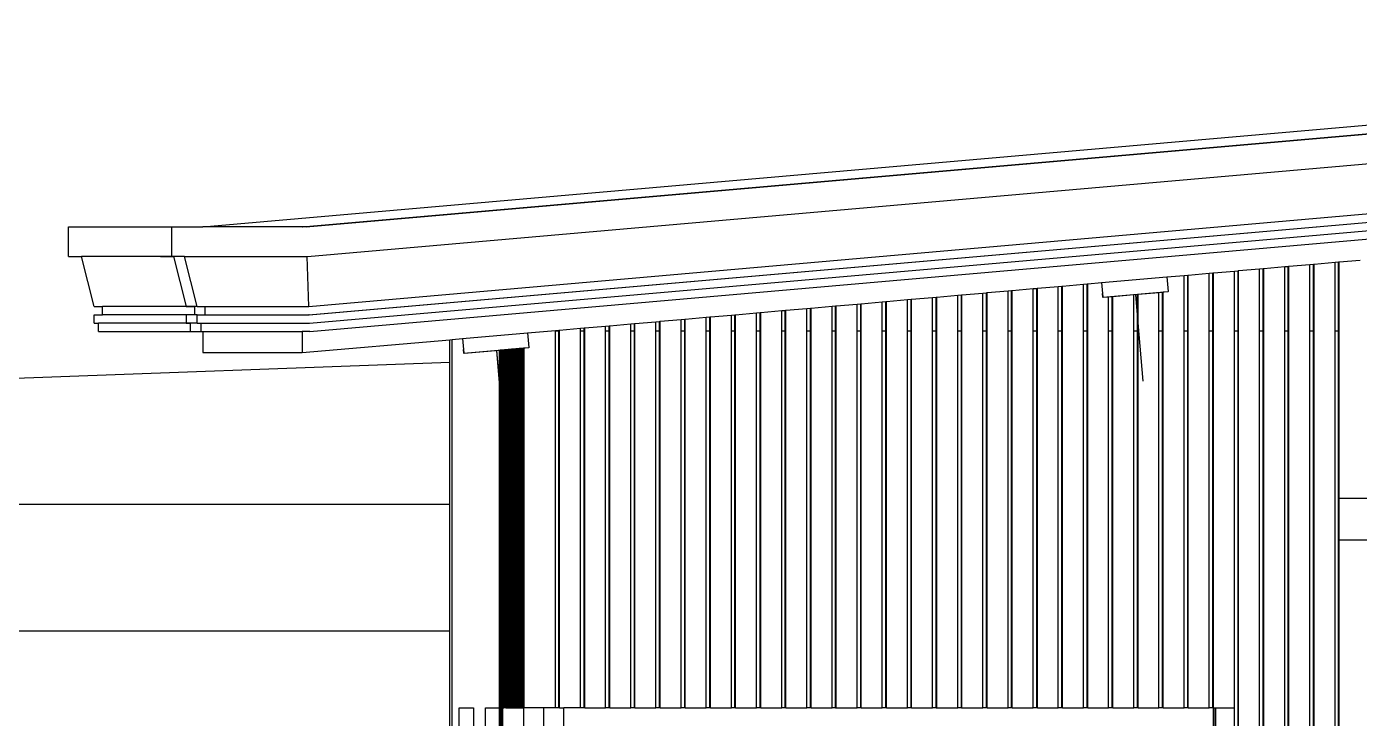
# Model space of a CAD drawing. Header units: inches. Extents: x 7263 to 14962, y 1317 to 2926.
# Drawn here: x 7430.598 to 7433.776, y 1496.702 to 1498.353 of the extents above; entities that cross this region are included whole.
import ezdxf

# ---------------------------------------------------------------- set-up
doc = ezdxf.new("R2010")
doc.units = ezdxf.units.IN
doc.header["$MEASUREMENT"] = 0
doc.layers.add('Layer2', color=2, linetype='Continuous')
doc.layers.add('Layer6', color=6, linetype='Continuous')
doc.styles.get("Standard").update_dxf_attribs({"font": ''})
doc.styles.get('Standard').set_extended_font_data('Tw Cen MT Condensed')
doc.dimstyles.get("Standard").update_dxf_attribs({"dimtxt": 0.2, "dimasz": 0.18, "dimexe": 0.18, "dimexo": 0.0625, "dimgap": 0.09, "dimtad": 0, "dimzin": 0, "dimdsep": 46, "dimtxsty": 'Standard', "dimblk": 'ARCHTICK', "dimcen": 0.09, "dimclrd": 8, "dimclre": 8, "dimclrt": 2, "dimadec": 0, "dimazin": 0, "dimtfac": 1, "dimtofl": 0, "dimtmove": 0, "dimatfit": 3, "dimfxl": 1, "dimtolj": 1, "dimtzin": 0, "dimarcsym": 0})

# ---------------------------------------------------------------- blocks, each defined once
blk = doc.blocks.new('_ArchTick')
at = {"color": 0, "linetype": 'ByBlock', "const_width": 0.15}
blk.add_lwpolyline([(-0.5, -0.5), (0.5, 0.5)], dxfattribs=at)

msp = doc.modelspace()

# ---------------------------------------------------------------- linework, layer by layer
for p, q in [((7431.0182, 1497.875), (7434.9604, 1498.2201)), ((7431.2555, 1497.875), (7435.3561, 1498.2339)), ((7431.2561, 1497.875), (7435.3561, 1498.2339)), ((7431.2561, 1497.875), (7435.3566, 1498.2339)), ((7431.2645, 1497.875), (7435.3651, 1498.2339)), ((7431.2676, 1497.8041), (7435.3673, 1498.1629)), ((7431.2711, 1497.6851), (7435.3716, 1498.044)), ((7431.2714, 1497.6651), (7435.3719, 1498.024)), ((7431.2719, 1497.6651), (7435.3725, 1498.024)), ((7431.2728, 1497.6451), (7435.3734, 1498.004)), ((7431.2734, 1497.625), (7435.3561, 1497.9824)), ((7430.6977, 1497.8041), (7430.6977, 1497.875)), ((7430.6977, 1497.875), (7430.9447, 1497.875)), ((7430.9447, 1497.8041), (7430.9447, 1497.875)), ((7430.9447, 1497.875), (7431.0182, 1497.875)), ((7431.2555, 1497.875), (7431.0182, 1497.875)), ((7431.2561, 1497.875), (7431.2555, 1497.875)), ((7431.2645, 1497.875), (7431.2561, 1497.875)), ((7430.6977, 1497.8041), (7430.7287, 1497.8041)), ((7430.7592, 1497.6851), (7430.7287, 1497.8041)), ((7430.9447, 1497.8041), (7430.7287, 1497.8041)), ((7430.9172, 1497.8041), (7430.9482, 1497.8041)), ((7430.9748, 1497.8041), (7430.9447, 1497.8041)), ((7430.9482, 1497.8041), (7430.9787, 1497.6851)), ((7431.0044, 1497.6851), (7430.9748, 1497.8041)), ((7430.9748, 1497.8041), (7431.2667, 1497.8041)), ((7431.2667, 1497.8041), (7431.2676, 1497.8041)), ((7431.2711, 1497.6851), (7431.2667, 1497.8041)), ((7433.7282, 1497.7915), (7433.7782, 1497.7958)), ((7433.3683, 1497.76), (7433.4183, 1497.7643)), ((7433.4183, 1497.7643), (7433.4269, 1497.7651)), ((7433.4183, 1497.6273), (7433.4183, 1497.7643)), ((7433.4269, 1497.7651), (7433.4283, 1497.7652)), ((7433.4269, 1497.6273), (7433.4269, 1497.7651)), ((7433.4283, 1497.7652), (7433.4783, 1497.7696)), ((7433.4283, 1496.7273), (7433.4283, 1497.7652)), ((7433.4783, 1497.7696), (7433.4869, 1497.7703)), ((7433.4783, 1497.6273), (7433.4783, 1497.7696)), ((7433.4869, 1497.7703), (7433.4883, 1497.7705)), ((7433.4869, 1497.6273), (7433.4869, 1497.7703)), ((7433.4883, 1497.7705), (7433.5383, 1497.7748)), ((7433.4883, 1495.4773), (7433.4883, 1497.7705)), ((7433.5383, 1497.7748), (7433.5468, 1497.7756)), ((7433.5383, 1497.6273), (7433.5383, 1497.7748)), ((7433.5468, 1497.7756), (7433.5482, 1497.7757)), ((7433.5468, 1497.6273), (7433.5468, 1497.7756)), ((7433.5482, 1497.7757), (7433.5982, 1497.7801)), ((7433.5482, 1497.6273), (7433.5482, 1497.7757)), ((7433.5982, 1497.7801), (7433.6068, 1497.7808)), ((7433.5982, 1497.6273), (7433.5982, 1497.7801)), ((7433.6068, 1497.7808), (7433.6082, 1497.781)), ((7433.6068, 1497.6273), (7433.6068, 1497.7808)), ((7433.6082, 1497.781), (7433.6582, 1497.7853)), ((7433.6082, 1495.4773), (7433.6082, 1497.781)), ((7433.6582, 1497.7853), (7433.6668, 1497.7861)), ((7433.6582, 1497.6273), (7433.6582, 1497.7853)), ((7433.6668, 1497.7861), (7433.6682, 1497.7862)), ((7433.6668, 1497.6273), (7433.6668, 1497.7861)), ((7433.6682, 1497.7862), (7433.7182, 1497.7906)), ((7433.6682, 1495.4773), (7433.6682, 1497.7862)), ((7433.7182, 1497.7906), (7433.7268, 1497.7913)), ((7433.7182, 1497.6273), (7433.7182, 1497.7906)), ((7433.7268, 1497.7913), (7433.7282, 1497.7915)), ((7433.7268, 1497.6273), (7433.7268, 1497.7913)), ((7433.7282, 1495.4773), (7433.7282, 1497.7915)), ((7433.0085, 1497.7285), (7433.0584, 1497.7328)), ((7433.0584, 1497.7328), (7433.067, 1497.7336)), ((7433.0584, 1497.6273), (7433.0584, 1497.7328)), ((7433.067, 1497.7336), (7433.0684, 1497.7337)), ((7433.067, 1497.6273), (7433.067, 1497.7336)), ((7433.0684, 1497.7337), (7433.1184, 1497.7381)), ((7433.0684, 1496.7273), (7433.0684, 1497.7337)), ((7433.1184, 1497.7381), (7433.127, 1497.7388)), ((7433.1184, 1497.6273), (7433.1184, 1497.7381)), ((7433.127, 1497.7388), (7433.1284, 1497.739)), ((7433.127, 1497.6273), (7433.127, 1497.7388)), ((7433.1284, 1497.739), (7433.1616, 1497.7419)), ((7433.1284, 1496.7273), (7433.1284, 1497.739)), ((7433.1616, 1497.7419), (7433.1639, 1497.7157)), ((7433.1616, 1497.7419), (7433.1617, 1497.7419)), ((7433.1617, 1497.7419), (7433.3171, 1497.7555)), ((7433.1617, 1497.7419), (7433.164, 1497.7157)), ((7433.3171, 1497.7555), (7433.3583, 1497.7591)), ((7433.3171, 1497.7555), (7433.3201, 1497.7204)), ((7433.3583, 1497.7591), (7433.3669, 1497.7598)), ((7433.3583, 1497.6273), (7433.3583, 1497.7591)), ((7433.3669, 1497.7598), (7433.3683, 1497.76)), ((7433.3669, 1497.6273), (7433.3669, 1497.7598)), ((7433.3683, 1496.7273), (7433.3683, 1497.76)), ((7432.6486, 1497.697), (7432.6986, 1497.7013)), ((7432.6986, 1497.7013), (7432.7072, 1497.7021)), ((7432.6986, 1497.6273), (7432.6986, 1497.7013)), ((7432.7072, 1497.7021), (7432.7086, 1497.7022)), ((7432.7072, 1497.6273), (7432.7072, 1497.7021)), ((7432.7086, 1497.7022), (7432.7586, 1497.7066)), ((7432.7086, 1496.7273), (7432.7086, 1497.7022)), ((7432.7586, 1497.7066), (7432.7671, 1497.7073)), ((7432.7586, 1497.6273), (7432.7586, 1497.7066)), ((7432.7671, 1497.7073), (7432.7686, 1497.7075)), ((7432.7671, 1497.6273), (7432.7671, 1497.7073)), ((7432.7686, 1497.7075), (7432.8185, 1497.7118)), ((7432.7686, 1496.7273), (7432.7686, 1497.7075)), ((7432.8185, 1497.7118), (7432.8271, 1497.7126)), ((7432.8185, 1497.6273), (7432.8185, 1497.7118)), ((7432.8271, 1497.7126), (7432.8285, 1497.7127)), ((7432.8271, 1497.6273), (7432.8271, 1497.7126)), ((7432.8285, 1497.7127), (7432.8785, 1497.7171)), ((7432.8285, 1497.6273), (7432.8285, 1497.7127)), ((7432.8785, 1497.7171), (7432.8871, 1497.7178)), ((7432.8785, 1497.6273), (7432.8785, 1497.7171)), ((7432.8871, 1497.7178), (7432.8885, 1497.718)), ((7432.8871, 1497.6273), (7432.8871, 1497.7178)), ((7432.8885, 1497.718), (7432.9385, 1497.7223)), ((7432.8885, 1496.7273), (7432.8885, 1497.718)), ((7432.9385, 1497.7223), (7432.9471, 1497.7231)), ((7432.9385, 1497.6273), (7432.9385, 1497.7223)), ((7432.9471, 1497.7231), (7432.9485, 1497.7232)), ((7432.9471, 1497.6273), (7432.9471, 1497.7231)), ((7432.9485, 1497.7232), (7432.9985, 1497.7276)), ((7432.9485, 1496.7273), (7432.9485, 1497.7232)), ((7432.9985, 1497.7276), (7433.0071, 1497.7283)), ((7432.9985, 1497.6273), (7432.9985, 1497.7276)), ((7433.0071, 1497.7283), (7433.0085, 1497.7285)), ((7433.0071, 1497.6273), (7433.0071, 1497.7283)), ((7433.0085, 1496.7273), (7433.0085, 1497.7285)), ((7433.1639, 1497.7157), (7433.1647, 1497.7069)), ((7433.164, 1497.7157), (7433.1639, 1497.7157)), ((7433.1647, 1497.7069), (7433.164, 1497.7157)), ((7433.1647, 1497.7069), (7433.3201, 1497.7204)), ((7433.1647, 1497.7069), (7433.1654, 1497.7064)), ((7433.1784, 1497.7075), (7433.1654, 1497.7064)), ((7433.187, 1497.7083), (7433.1784, 1497.7075)), ((7433.1784, 1497.6273), (7433.1784, 1497.7075)), ((7433.1884, 1497.7084), (7433.187, 1497.7083)), ((7433.187, 1497.6273), (7433.187, 1497.7083)), ((7433.2384, 1497.7127), (7433.1884, 1497.7084)), ((7433.1884, 1497.6273), (7433.1884, 1497.7084)), ((7433.247, 1497.7135), (7433.2384, 1497.7127)), ((7433.2384, 1497.6273), (7433.2384, 1497.7127)), ((7433.2424, 1497.7131), (7433.2483, 1497.6459)), ((7433.2424, 1497.7131), (7433.2456, 1497.6765)), ((7433.2484, 1497.7136), (7433.247, 1497.7135)), ((7433.247, 1497.6273), (7433.247, 1497.7135)), ((7433.2983, 1497.7179), (7433.2484, 1497.7136)), ((7433.2484, 1496.7273), (7433.2484, 1497.7136)), ((7433.3069, 1497.7186), (7433.2983, 1497.7179)), ((7433.2983, 1497.6273), (7433.2983, 1497.7179)), ((7433.3083, 1497.7188), (7433.3069, 1497.7186)), ((7433.3069, 1497.6273), (7433.3069, 1497.7186)), ((7433.3195, 1497.7197), (7433.3083, 1497.7188)), ((7433.3083, 1496.7273), (7433.3083, 1497.7188)), ((7433.3201, 1497.7204), (7433.3195, 1497.7197)), ((7430.7592, 1497.6851), (7430.7792, 1497.6851)), ((7430.7792, 1497.6651), (7430.7792, 1497.6851)), ((7431.0044, 1497.6851), (7430.7792, 1497.6851)), ((7430.9787, 1497.6851), (7430.9987, 1497.6851)), ((7430.9987, 1497.6851), (7430.9987, 1497.6651)), ((7431.0044, 1497.6851), (7431.0238, 1497.6851)), ((7431.0238, 1497.6651), (7431.0238, 1497.6851)), ((7431.0238, 1497.6851), (7431.2711, 1497.6851)), ((7432.2887, 1497.6655), (7432.3387, 1497.6698)), ((7432.3387, 1497.6698), (7432.3473, 1497.6706)), ((7432.3387, 1497.6273), (7432.3387, 1497.6698)), ((7432.3473, 1497.6706), (7432.3487, 1497.6707)), ((7432.3473, 1497.6273), (7432.3473, 1497.6706)), ((7432.3487, 1497.6707), (7432.3987, 1497.6751)), ((7432.3487, 1496.7273), (7432.3487, 1497.6707)), ((7432.3987, 1497.6751), (7432.4073, 1497.6758)), ((7432.3987, 1497.6273), (7432.3987, 1497.6751)), ((7432.4073, 1497.6758), (7432.4087, 1497.676)), ((7432.4073, 1497.6273), (7432.4073, 1497.6758)), ((7432.4087, 1497.676), (7432.4587, 1497.6803)), ((7432.4087, 1496.7273), (7432.4087, 1497.676)), ((7432.4587, 1497.6803), (7432.4673, 1497.6811)), ((7432.4587, 1497.6273), (7432.4587, 1497.6803)), ((7432.4673, 1497.6811), (7432.4687, 1497.6812)), ((7432.4673, 1497.6273), (7432.4673, 1497.6811)), ((7432.4687, 1497.6812), (7432.5187, 1497.6856)), ((7432.4687, 1497.6273), (7432.4687, 1497.6812)), ((7432.5187, 1497.6856), (7432.5272, 1497.6863)), ((7432.5187, 1497.6273), (7432.5187, 1497.6856)), ((7432.5272, 1497.6863), (7432.5287, 1497.6865)), ((7432.5272, 1497.6273), (7432.5272, 1497.6863)), ((7432.5287, 1497.6865), (7432.5786, 1497.6908)), ((7432.5287, 1496.7273), (7432.5287, 1497.6865)), ((7432.5786, 1497.6908), (7432.5872, 1497.6916)), ((7432.5786, 1497.6273), (7432.5786, 1497.6908)), ((7432.5872, 1497.6916), (7432.5886, 1497.6917)), ((7432.5872, 1497.6273), (7432.5872, 1497.6916)), ((7432.5886, 1497.6917), (7432.6386, 1497.6961)), ((7432.5886, 1496.7273), (7432.5886, 1497.6917)), ((7432.6386, 1497.6961), (7432.6472, 1497.6968)), ((7432.6386, 1497.6273), (7432.6386, 1497.6961)), ((7432.6472, 1497.6968), (7432.6486, 1497.697)), ((7432.6472, 1497.6273), (7432.6472, 1497.6968)), ((7432.6486, 1496.7273), (7432.6486, 1497.697)), ((7430.7592, 1497.6451), (7430.7592, 1497.6651)), ((7430.7592, 1497.6651), (7430.7792, 1497.6651)), ((7430.7592, 1497.6451), (7430.7692, 1497.6451)), ((7430.7692, 1497.625), (7430.7692, 1497.6451)), ((7431.0044, 1497.6451), (7430.7692, 1497.6451)), ((7431.0044, 1497.6651), (7430.7792, 1497.6651)), ((7430.9987, 1497.6651), (7430.9787, 1497.6651)), ((7430.9787, 1497.6651), (7430.9787, 1497.6451)), ((7430.9787, 1497.6451), (7430.9887, 1497.6451)), ((7430.9887, 1497.625), (7430.9887, 1497.6451)), ((7431.0044, 1497.6451), (7431.0044, 1497.6651)), ((7431.0044, 1497.6651), (7431.0238, 1497.6651)), ((7431.0044, 1497.6451), (7431.0141, 1497.6451)), ((7431.0141, 1497.625), (7431.0141, 1497.6451)), ((7431.0141, 1497.6451), (7431.2728, 1497.6451)), ((7431.0238, 1497.6651), (7431.2714, 1497.6651)), ((7431.2719, 1497.6651), (7431.2714, 1497.6651)), ((7431.9289, 1497.634), (7431.9789, 1497.6384)), ((7431.9789, 1497.6384), (7431.9875, 1497.6391)), ((7431.9789, 1497.6273), (7431.9789, 1497.6384)), ((7431.9875, 1497.6391), (7431.9889, 1497.6392)), ((7431.9875, 1497.6273), (7431.9875, 1497.6391)), ((7431.9889, 1497.6392), (7432.0388, 1497.6436)), ((7431.9889, 1496.7273), (7431.9889, 1497.6392)), ((7432.0388, 1497.6436), (7432.0474, 1497.6444)), ((7432.0388, 1497.6273), (7432.0388, 1497.6436)), ((7432.0474, 1497.6444), (7432.0488, 1497.6445)), ((7432.0474, 1497.6273), (7432.0474, 1497.6444)), ((7432.0488, 1497.6445), (7432.0988, 1497.6488)), ((7432.0488, 1496.7273), (7432.0488, 1497.6445)), ((7432.0988, 1497.6488), (7432.1074, 1497.6496)), ((7432.0988, 1497.6273), (7432.0988, 1497.6488)), ((7432.1074, 1497.6496), (7432.1088, 1497.6497)), ((7432.1074, 1497.6273), (7432.1074, 1497.6496)), ((7432.1088, 1497.6497), (7432.1588, 1497.6541)), ((7432.1088, 1497.6273), (7432.1088, 1497.6497)), ((7432.1588, 1497.6541), (7432.1674, 1497.6548)), ((7432.1588, 1497.6273), (7432.1588, 1497.6541)), ((7432.1674, 1497.6548), (7432.1688, 1497.655)), ((7432.1674, 1497.6273), (7432.1674, 1497.6548)), ((7432.1688, 1497.655), (7432.2188, 1497.6593)), ((7432.1688, 1496.7273), (7432.1688, 1497.655)), ((7432.2188, 1497.6593), (7432.2274, 1497.6601)), ((7432.2188, 1497.6273), (7432.2188, 1497.6593)), ((7432.2274, 1497.6601), (7432.2288, 1497.6602)), ((7432.2274, 1497.6273), (7432.2274, 1497.6601)), ((7432.2288, 1497.6602), (7432.2788, 1497.6646)), ((7432.2288, 1496.7273), (7432.2288, 1497.6602)), ((7432.2788, 1497.6646), (7432.2873, 1497.6653)), ((7432.2788, 1497.6273), (7432.2788, 1497.6646)), ((7432.2873, 1497.6653), (7432.2887, 1497.6655)), ((7432.2873, 1497.6273), (7432.2873, 1497.6653)), ((7432.2887, 1496.7273), (7432.2887, 1497.6655)), ((7433.2483, 1497.6459), (7433.2603, 1497.507)), ((7430.7692, 1497.625), (7431.0141, 1497.625)), ((7431.0141, 1497.625), (7431.0182, 1497.625)), ((7431.0182, 1497.625), (7431.0182, 1497.575)), ((7431.0182, 1497.625), (7431.2555, 1497.625)), ((7431.2555, 1497.625), (7431.2555, 1497.575)), ((7431.2734, 1497.625), (7431.2555, 1497.625)), ((7431.2555, 1497.575), (7431.6071, 1497.6058)), ((7431.6071, 1497.6058), (7431.6127, 1497.6063)), ((7431.6071, 1496.6473), (7431.6071, 1497.6058)), ((7431.6127, 1497.6063), (7431.6374, 1497.6085)), ((7431.6127, 1495.7473), (7431.6127, 1497.6063)), ((7431.6374, 1497.6085), (7431.7929, 1497.6221)), ((7431.6374, 1497.6085), (7431.6397, 1497.5823)), ((7431.6374, 1497.6085), (7431.6397, 1497.5823)), ((7431.6374, 1497.6085), (7431.6374, 1497.6085)), ((7431.7929, 1497.6221), (7431.8589, 1497.6279)), ((7431.7929, 1497.6221), (7431.7959, 1497.587)), ((7431.8589, 1497.6279), (7431.8675, 1497.6286)), ((7431.8589, 1497.6273), (7431.8589, 1497.6279)), ((7431.8589, 1497.6273), (7431.8675, 1497.6273)), ((7431.8589, 1496.7273), (7431.8589, 1497.6273)), ((7431.8675, 1497.6286), (7431.8689, 1497.6287)), ((7431.8675, 1497.6273), (7431.8675, 1497.6286)), ((7431.8675, 1496.7273), (7431.8675, 1497.6273)), ((7431.8689, 1497.6287), (7431.9189, 1497.6331)), ((7431.8689, 1496.7273), (7431.8689, 1497.6287)), ((7431.9189, 1497.6331), (7431.9275, 1497.6339)), ((7431.9189, 1497.6273), (7431.9189, 1497.6331)), ((7431.9189, 1497.6273), (7431.9275, 1497.6273)), ((7431.9189, 1496.7273), (7431.9189, 1497.6273)), ((7431.9275, 1497.6339), (7431.9289, 1497.634)), ((7431.9275, 1497.6273), (7431.9275, 1497.6339)), ((7431.9275, 1496.7273), (7431.9275, 1497.6273)), ((7431.9289, 1496.7273), (7431.9289, 1497.634)), ((7431.9789, 1497.6273), (7431.9875, 1497.6273)), ((7431.9789, 1496.7273), (7431.9789, 1497.6273)), ((7431.9875, 1496.7273), (7431.9875, 1497.6273)), ((7432.0388, 1497.6273), (7432.0474, 1497.6273)), ((7432.0388, 1496.7273), (7432.0388, 1497.6273)), ((7432.0474, 1496.7273), (7432.0474, 1497.6273)), ((7432.0988, 1497.6273), (7432.1074, 1497.6273)), ((7432.0988, 1496.7273), (7432.0988, 1497.6273)), ((7432.1074, 1497.6273), (7432.1088, 1497.6273)), ((7432.1074, 1496.7273), (7432.1074, 1497.6273)), ((7432.1088, 1496.7273), (7432.1088, 1497.6273)), ((7432.1588, 1497.6273), (7432.1674, 1497.6273)), ((7432.1588, 1496.7273), (7432.1588, 1497.6273)), ((7432.1674, 1496.7273), (7432.1674, 1497.6273)), ((7432.2188, 1497.6273), (7432.2274, 1497.6273)), ((7432.2188, 1496.7273), (7432.2188, 1497.6273)), ((7432.2274, 1496.7273), (7432.2274, 1497.6273)), ((7432.2788, 1497.6273), (7432.2873, 1497.6273)), ((7432.2788, 1496.7273), (7432.2788, 1497.6273)), ((7432.2873, 1496.7273), (7432.2873, 1497.6273)), ((7432.3387, 1497.6273), (7432.3473, 1497.6273)), ((7432.3387, 1496.7273), (7432.3387, 1497.6273)), ((7432.3473, 1496.7273), (7432.3473, 1497.6273)), ((7432.3987, 1497.6273), (7432.4073, 1497.6273)), ((7432.3987, 1496.7273), (7432.3987, 1497.6273)), ((7432.4073, 1496.7273), (7432.4073, 1497.6273)), ((7432.4587, 1497.6273), (7432.4673, 1497.6273)), ((7432.4587, 1496.7273), (7432.4587, 1497.6273)), ((7432.4673, 1497.6273), (7432.4687, 1497.6273)), ((7432.4673, 1496.7273), (7432.4673, 1497.6273)), ((7432.4687, 1496.7273), (7432.4687, 1497.6273)), ((7432.5187, 1497.6273), (7432.5272, 1497.6273)), ((7432.5187, 1496.7273), (7432.5187, 1497.6273)), ((7432.5272, 1496.7273), (7432.5272, 1497.6273)), ((7432.5786, 1497.6273), (7432.5872, 1497.6273)), ((7432.5786, 1496.7273), (7432.5786, 1497.6273)), ((7432.5872, 1496.7273), (7432.5872, 1497.6273)), ((7432.6386, 1497.6273), (7432.6472, 1497.6273)), ((7432.6386, 1496.7273), (7432.6386, 1497.6273)), ((7432.6472, 1496.7273), (7432.6472, 1497.6273)), ((7432.6986, 1497.6273), (7432.7072, 1497.6273)), ((7432.6986, 1496.7273), (7432.6986, 1497.6273)), ((7432.7072, 1496.7273), (7432.7072, 1497.6273)), ((7432.7586, 1497.6273), (7432.7671, 1497.6273)), ((7432.7586, 1496.7273), (7432.7586, 1497.6273)), ((7432.7671, 1496.7273), (7432.7671, 1497.6273)), ((7432.8185, 1497.6273), (7432.8271, 1497.6273)), ((7432.8185, 1496.7273), (7432.8185, 1497.6273)), ((7432.8271, 1497.6273), (7432.8285, 1497.6273)), ((7432.8271, 1496.7273), (7432.8271, 1497.6273)), ((7432.8285, 1496.7273), (7432.8285, 1497.6273)), ((7432.8785, 1497.6273), (7432.8871, 1497.6273)), ((7432.8785, 1496.7273), (7432.8785, 1497.6273)), ((7432.8871, 1496.7273), (7432.8871, 1497.6273)), ((7432.9385, 1497.6273), (7432.9471, 1497.6273)), ((7432.9385, 1496.7273), (7432.9385, 1497.6273)), ((7432.9471, 1496.7273), (7432.9471, 1497.6273)), ((7432.9985, 1497.6273), (7433.0071, 1497.6273)), ((7432.9985, 1496.7273), (7432.9985, 1497.6273)), ((7433.0071, 1496.7273), (7433.0071, 1497.6273)), ((7433.0584, 1497.6273), (7433.067, 1497.6273)), ((7433.0584, 1496.7273), (7433.0584, 1497.6273)), ((7433.067, 1496.7273), (7433.067, 1497.6273)), ((7433.1184, 1497.6273), (7433.127, 1497.6273)), ((7433.1184, 1496.7273), (7433.1184, 1497.6273)), ((7433.127, 1496.7273), (7433.127, 1497.6273)), ((7433.1784, 1497.6273), (7433.187, 1497.6273)), ((7433.1784, 1496.7273), (7433.1784, 1497.6273)), ((7433.187, 1497.6273), (7433.1884, 1497.6273)), ((7433.187, 1496.7273), (7433.187, 1497.6273)), ((7433.1884, 1496.7273), (7433.1884, 1497.6273)), ((7433.2384, 1497.6273), (7433.247, 1497.6273)), ((7433.2384, 1496.7273), (7433.2384, 1497.6273)), ((7433.247, 1496.7273), (7433.247, 1497.6273)), ((7433.2983, 1497.6273), (7433.3069, 1497.6273)), ((7433.2983, 1496.7273), (7433.2983, 1497.6273)), ((7433.3069, 1496.7273), (7433.3069, 1497.6273)), ((7433.3583, 1497.6273), (7433.3669, 1497.6273)), ((7433.3583, 1496.7273), (7433.3583, 1497.6273)), ((7433.3669, 1496.7273), (7433.3669, 1497.6273)), ((7433.4183, 1497.6273), (7433.4269, 1497.6273)), ((7433.4183, 1496.7273), (7433.4183, 1497.6273)), ((7433.4269, 1496.7273), (7433.4269, 1497.6273)), ((7433.4783, 1497.6273), (7433.4869, 1497.6273)), ((7433.4783, 1496.7273), (7433.4783, 1497.6273)), ((7433.4869, 1495.4773), (7433.4869, 1497.6273)), ((7433.5383, 1497.6273), (7433.5468, 1497.6273)), ((7433.5383, 1495.4773), (7433.5383, 1497.6273)), ((7433.5468, 1497.6273), (7433.5482, 1497.6273)), ((7433.5468, 1495.4773), (7433.5468, 1497.6273)), ((7433.5482, 1495.4773), (7433.5482, 1497.6273)), ((7433.5982, 1497.6273), (7433.6068, 1497.6273)), ((7433.5982, 1495.4773), (7433.5982, 1497.6273)), ((7433.6068, 1495.4773), (7433.6068, 1497.6273)), ((7433.6582, 1497.6273), (7433.6668, 1497.6273)), ((7433.6582, 1495.4773), (7433.6582, 1497.6273)), ((7433.6668, 1495.4773), (7433.6668, 1497.6273)), ((7433.7182, 1497.6273), (7433.7268, 1497.6273)), ((7433.7182, 1495.4773), (7433.7182, 1497.6273)), ((7433.7268, 1495.4773), (7433.7268, 1497.6273)), ((7431.0182, 1497.575), (7431.2555, 1497.575)), ((7431.6397, 1497.5823), (7431.6405, 1497.5735)), ((7431.6397, 1497.5823), (7431.6397, 1497.5823)), ((7431.6405, 1497.5735), (7431.6397, 1497.5823)), ((7431.6405, 1497.5735), (7431.7959, 1497.587)), ((7431.6405, 1497.5735), (7431.6412, 1497.573)), ((7431.7257, 1497.5803), (7431.6412, 1497.573)), ((7431.7182, 1497.5797), (7431.724, 1497.5125)), ((7431.7182, 1497.5797), (7431.7214, 1497.5431)), ((7431.7271, 1497.5804), (7431.7257, 1497.5803)), ((7431.7257, 1496.7273), (7431.7257, 1497.5803)), ((7431.7274, 1497.5805), (7431.7271, 1497.5804)), ((7431.7271, 1496.7273), (7431.7271, 1497.5804)), ((7431.7288, 1497.5806), (7431.7274, 1497.5805)), ((7431.7274, 1496.7273), (7431.7274, 1497.5805)), ((7431.7288, 1496.7273), (7431.7288, 1497.5806)), ((7431.7291, 1497.5806), (7431.7288, 1497.5806)), ((7431.7305, 1497.5807), (7431.7291, 1497.5806)), ((7431.7291, 1496.7273), (7431.7291, 1497.5806)), ((7431.7305, 1496.7273), (7431.7305, 1497.5807)), ((7431.7308, 1497.5807), (7431.7305, 1497.5807)), ((7431.7322, 1497.5809), (7431.7308, 1497.5807)), ((7431.7308, 1496.7273), (7431.7308, 1497.5807)), ((7431.7322, 1496.7273), (7431.7322, 1497.5809)), ((7431.7325, 1497.5809), (7431.7322, 1497.5809)), ((7431.7339, 1497.581), (7431.7325, 1497.5809)), ((7431.7325, 1496.7273), (7431.7325, 1497.5809)), ((7431.7339, 1496.7273), (7431.7339, 1497.581)), ((7431.7342, 1497.581), (7431.7339, 1497.581)), ((7431.7356, 1497.5812), (7431.7342, 1497.581)), ((7431.7342, 1496.7273), (7431.7342, 1497.581)), ((7431.7356, 1496.7273), (7431.7356, 1497.5812)), ((7431.7359, 1497.5812), (7431.7356, 1497.5812)), ((7431.7373, 1497.5813), (7431.7359, 1497.5812)), ((7431.7359, 1496.7273), (7431.7359, 1497.5812)), ((7431.7373, 1496.7273), (7431.7373, 1497.5813)), ((7431.7376, 1497.5813), (7431.7373, 1497.5813)), ((7431.739, 1497.5815), (7431.7376, 1497.5813)), ((7431.7376, 1496.7273), (7431.7376, 1497.5813)), ((7431.739, 1496.7273), (7431.739, 1497.5815)), ((7431.7393, 1497.5815), (7431.739, 1497.5815)), ((7431.7407, 1497.5816), (7431.7393, 1497.5815)), ((7431.7393, 1496.7273), (7431.7393, 1497.5815)), ((7431.7407, 1496.7273), (7431.7407, 1497.5816)), ((7431.741, 1497.5816), (7431.7407, 1497.5816)), ((7431.7424, 1497.5817), (7431.741, 1497.5816)), ((7431.741, 1496.7273), (7431.741, 1497.5816)), ((7431.7427, 1497.5818), (7431.7424, 1497.5817)), ((7431.7424, 1496.7273), (7431.7424, 1497.5817)), ((7431.7441, 1497.5819), (7431.7427, 1497.5818)), ((7431.7427, 1496.7273), (7431.7427, 1497.5818)), ((7431.7441, 1496.7273), (7431.7441, 1497.5819)), ((7431.7444, 1497.5819), (7431.7441, 1497.5819)), ((7431.7458, 1497.582), (7431.7444, 1497.5819)), ((7431.7444, 1496.7273), (7431.7444, 1497.5819)), ((7431.7461, 1497.5821), (7431.7458, 1497.582)), ((7431.7458, 1496.7273), (7431.7458, 1497.582)), ((7431.7475, 1497.5822), (7431.7461, 1497.5821)), ((7431.7461, 1496.7273), (7431.7461, 1497.5821)), ((7431.7475, 1496.7273), (7431.7475, 1497.5822)), ((7431.7478, 1497.5822), (7431.7475, 1497.5822)), ((7431.7492, 1497.5823), (7431.7478, 1497.5822)), ((7431.7478, 1496.7273), (7431.7478, 1497.5822)), ((7431.7494, 1497.5824), (7431.7492, 1497.5823)), ((7431.7492, 1496.7273), (7431.7492, 1497.5823)), ((7431.7509, 1497.5825), (7431.7494, 1497.5824)), ((7431.7494, 1496.7273), (7431.7494, 1497.5824)), ((7431.7509, 1496.7273), (7431.7509, 1497.5825)), ((7431.7511, 1497.5825), (7431.7509, 1497.5825)), ((7431.7526, 1497.5826), (7431.7511, 1497.5825)), ((7431.7511, 1496.7273), (7431.7511, 1497.5825)), ((7431.7528, 1497.5827), (7431.7526, 1497.5826)), ((7431.7526, 1496.7273), (7431.7526, 1497.5826)), ((7431.7542, 1497.5828), (7431.7528, 1497.5827)), ((7431.7528, 1496.7273), (7431.7528, 1497.5827)), ((7431.7542, 1496.7273), (7431.7542, 1497.5828)), ((7431.7545, 1497.5828), (7431.7542, 1497.5828)), ((7431.7559, 1497.5829), (7431.7545, 1497.5828)), ((7431.7545, 1496.7273), (7431.7545, 1497.5828)), ((7431.7559, 1496.7273), (7431.7559, 1497.5829)), ((7431.7562, 1497.5829), (7431.7559, 1497.5829)), ((7431.7576, 1497.5831), (7431.7562, 1497.5829)), ((7431.7562, 1496.7273), (7431.7562, 1497.5829)), ((7431.7576, 1496.7273), (7431.7576, 1497.5831)), ((7431.7579, 1497.5831), (7431.7576, 1497.5831)), ((7431.7593, 1497.5832), (7431.7579, 1497.5831)), ((7431.7579, 1496.7273), (7431.7579, 1497.5831)), ((7431.7593, 1496.7273), (7431.7593, 1497.5832)), ((7431.7596, 1497.5832), (7431.7593, 1497.5832)), ((7431.761, 1497.5834), (7431.7596, 1497.5832)), ((7431.7596, 1496.7273), (7431.7596, 1497.5832)), ((7431.761, 1496.7273), (7431.761, 1497.5834)), ((7431.7613, 1497.5834), (7431.761, 1497.5834)), ((7431.7627, 1497.5835), (7431.7613, 1497.5834)), ((7431.7613, 1496.7273), (7431.7613, 1497.5834)), ((7431.7627, 1496.7273), (7431.7627, 1497.5835)), ((7431.763, 1497.5835), (7431.7627, 1497.5835)), ((7431.7644, 1497.5837), (7431.763, 1497.5835)), ((7431.763, 1496.7273), (7431.763, 1497.5835)), ((7431.7644, 1496.7273), (7431.7644, 1497.5837)), ((7431.7647, 1497.5837), (7431.7644, 1497.5837)), ((7431.7661, 1497.5838), (7431.7647, 1497.5837)), ((7431.7647, 1496.7273), (7431.7647, 1497.5837)), ((7431.7661, 1496.7273), (7431.7661, 1497.5838)), ((7431.7664, 1497.5838), (7431.7661, 1497.5838)), ((7431.7678, 1497.5839), (7431.7664, 1497.5838)), ((7431.7664, 1496.7273), (7431.7664, 1497.5838)), ((7431.7681, 1497.584), (7431.7678, 1497.5839)), ((7431.7678, 1496.7273), (7431.7678, 1497.5839)), ((7431.7695, 1497.5841), (7431.7681, 1497.584)), ((7431.7681, 1496.7273), (7431.7681, 1497.584)), ((7431.7695, 1496.7273), (7431.7695, 1497.5841)), ((7431.7698, 1497.5841), (7431.7695, 1497.5841)), ((7431.7712, 1497.5842), (7431.7698, 1497.5841)), ((7431.7698, 1496.7273), (7431.7698, 1497.5841)), ((7431.7715, 1497.5843), (7431.7712, 1497.5842)), ((7431.7712, 1496.7273), (7431.7712, 1497.5842)), ((7431.7729, 1497.5844), (7431.7715, 1497.5843)), ((7431.7715, 1496.7273), (7431.7715, 1497.5843)), ((7431.7729, 1496.7273), (7431.7729, 1497.5844)), ((7431.7732, 1497.5844), (7431.7729, 1497.5844)), ((7431.7746, 1497.5845), (7431.7732, 1497.5844)), ((7431.7732, 1496.7273), (7431.7732, 1497.5844)), ((7431.7749, 1497.5846), (7431.7746, 1497.5845)), ((7431.7746, 1496.7273), (7431.7746, 1497.5845)), ((7431.7763, 1497.5847), (7431.7749, 1497.5846)), ((7431.7749, 1496.7273), (7431.7749, 1497.5846)), ((7431.7763, 1496.7273), (7431.7763, 1497.5847)), ((7431.7766, 1497.5847), (7431.7763, 1497.5847)), ((7431.778, 1497.5848), (7431.7766, 1497.5847)), ((7431.7766, 1496.7273), (7431.7766, 1497.5847)), ((7431.7783, 1497.5849), (7431.778, 1497.5848)), ((7431.778, 1496.7273), (7431.778, 1497.5848)), ((7431.7797, 1497.585), (7431.7783, 1497.5849)), ((7431.7783, 1496.7273), (7431.7783, 1497.5849)), ((7431.7797, 1496.7273), (7431.7797, 1497.585)), ((7431.7799, 1497.585), (7431.7797, 1497.585)), ((7431.7814, 1497.5851), (7431.7799, 1497.585)), ((7431.7799, 1496.7273), (7431.7799, 1497.585)), ((7431.7814, 1496.7273), (7431.7814, 1497.5851)), ((7431.7816, 1497.5851), (7431.7814, 1497.5851)), ((7431.7831, 1497.5853), (7431.7816, 1497.5851)), ((7431.7816, 1496.7273), (7431.7816, 1497.5851)), ((7431.7845, 1497.5854), (7431.7831, 1497.5853)), ((7431.7831, 1496.7273), (7431.7831, 1497.5853)), ((7431.7953, 1497.5863), (7431.7845, 1497.5854)), ((7431.7845, 1496.7273), (7431.7845, 1497.5854)), ((7431.7959, 1497.587), (7431.7953, 1497.5863)), ((7431.6071, 1497.5515), (7428.6182, 1497.4414)), ((7431.724, 1497.5125), (7431.736, 1497.3735)), ((7431.6071, 1497.2126), (7428.8238, 1497.2126)), ((7428.8238, 1496.9112), (7431.6071, 1496.9112)), ((7431.6298, 1495.8273), (7431.6298, 1496.7273)), ((7431.6298, 1496.7273), (7431.6636, 1496.7273)), ((7431.6636, 1496.7273), (7431.6636, 1495.8273)), ((7431.6925, 1495.4773), (7431.6925, 1496.7273)), ((7431.6925, 1496.7273), (7431.7257, 1496.7273)), ((7431.7257, 1495.4773), (7431.7257, 1496.7273)), ((7431.7271, 1496.7273), (7431.7274, 1496.7273)), ((7431.7271, 1495.4773), (7431.7271, 1496.7273)), ((7431.7274, 1495.4773), (7431.7274, 1496.7273)), ((7431.7288, 1496.7273), (7431.7291, 1496.7273)), ((7431.7288, 1495.4773), (7431.7288, 1496.7273)), ((7431.7291, 1495.4773), (7431.7291, 1496.7273)), ((7431.7305, 1496.7273), (7431.7308, 1496.7273)), ((7431.7305, 1495.4773), (7431.7305, 1496.7273)), ((7431.7308, 1495.4773), (7431.7308, 1496.7273)), ((7431.7322, 1496.7273), (7431.7325, 1496.7273)), ((7431.7322, 1495.4773), (7431.7322, 1496.7273)), ((7431.7339, 1496.7273), (7431.7325, 1496.7273)), ((7431.7325, 1495.5273), (7431.7325, 1496.7273)), ((7431.7339, 1495.5273), (7431.7339, 1496.7273)), ((7431.7339, 1496.7273), (7431.7342, 1496.7273)), ((7431.7356, 1496.7273), (7431.7342, 1496.7273)), ((7431.7356, 1496.7273), (7431.7359, 1496.7273)), ((7431.7373, 1496.7273), (7431.7359, 1496.7273)), ((7431.7373, 1496.7273), (7431.7376, 1496.7273)), ((7431.739, 1496.7273), (7431.7376, 1496.7273)), ((7431.739, 1496.7273), (7431.7393, 1496.7273)), ((7431.7407, 1496.7273), (7431.7393, 1496.7273)), ((7431.7407, 1496.7273), (7431.741, 1496.7273)), ((7431.741, 1496.7273), (7431.7424, 1496.7273)), ((7431.7424, 1496.7273), (7431.7427, 1496.7273)), ((7431.7427, 1496.7273), (7431.7441, 1496.7273)), ((7431.7441, 1496.7273), (7431.7444, 1496.7273)), ((7431.7444, 1496.7273), (7431.7458, 1496.7273)), ((7431.7458, 1496.7273), (7431.7461, 1496.7273)), ((7431.7461, 1496.7273), (7431.7475, 1496.7273)), ((7431.7475, 1496.7273), (7431.7478, 1496.7273)), ((7431.7478, 1496.7273), (7431.7492, 1496.7273)), ((7431.7492, 1496.7273), (7431.7494, 1496.7273)), ((7431.7494, 1496.7273), (7431.7509, 1496.7273)), ((7431.7509, 1496.7273), (7431.7511, 1496.7273)), ((7431.7511, 1496.7273), (7431.7526, 1496.7273)), ((7431.7526, 1496.7273), (7431.7528, 1496.7273)), ((7431.7528, 1496.7273), (7431.7542, 1496.7273)), ((7431.7542, 1496.7273), (7431.7545, 1496.7273)), ((7431.7545, 1496.7273), (7431.7559, 1496.7273)), ((7431.7559, 1496.7273), (7431.7562, 1496.7273)), ((7431.7562, 1496.7273), (7431.7576, 1496.7273)), ((7431.7576, 1496.7273), (7431.7579, 1496.7273)), ((7431.7579, 1496.7273), (7431.7593, 1496.7273)), ((7431.7593, 1496.7273), (7431.7596, 1496.7273)), ((7431.7596, 1496.7273), (7431.761, 1496.7273)), ((7431.761, 1496.7273), (7431.7613, 1496.7273)), ((7431.7613, 1496.7273), (7431.7627, 1496.7273)), ((7431.7627, 1496.7273), (7431.763, 1496.7273)), ((7431.763, 1496.7273), (7431.7644, 1496.7273)), ((7431.7644, 1496.7273), (7431.7647, 1496.7273)), ((7431.7647, 1496.7273), (7431.7661, 1496.7273)), ((7431.7661, 1496.7273), (7431.7664, 1496.7273)), ((7431.7664, 1496.7273), (7431.7678, 1496.7273)), ((7431.7678, 1496.7273), (7431.7681, 1496.7273)), ((7431.7681, 1496.7273), (7431.7695, 1496.7273)), ((7431.7695, 1496.7273), (7431.7698, 1496.7273)), ((7431.7698, 1496.7273), (7431.7712, 1496.7273)), ((7431.7712, 1496.7273), (7431.7715, 1496.7273)), ((7431.7715, 1496.7273), (7431.7729, 1496.7273)), ((7431.7729, 1496.7273), (7431.7732, 1496.7273)), ((7431.7732, 1496.7273), (7431.7746, 1496.7273)), ((7431.7746, 1496.7273), (7431.7749, 1496.7273)), ((7431.7749, 1496.7273), (7431.7763, 1496.7273)), ((7431.7763, 1496.7273), (7431.7766, 1496.7273)), ((7431.7766, 1496.7273), (7431.778, 1496.7273)), ((7431.778, 1496.7273), (7431.7783, 1496.7273)), ((7431.7783, 1496.7273), (7431.7797, 1496.7273)), ((7431.7797, 1496.7273), (7431.7799, 1496.7273)), ((7431.7799, 1496.7273), (7431.7814, 1496.7273)), ((7431.7814, 1496.7273), (7431.7816, 1496.7273)), ((7431.7816, 1496.7273), (7431.7831, 1496.7273)), ((7431.7839, 1496.7273), (7431.7831, 1496.7273)), ((7431.7839, 1495.5273), (7431.7839, 1496.7273)), ((7431.7845, 1496.7273), (7431.7839, 1496.7273)), ((7431.8312, 1496.7273), (7431.7845, 1496.7273)), ((7431.8312, 1496.6773), (7431.8312, 1496.7273)), ((7431.8589, 1496.7273), (7431.8312, 1496.7273)), ((7431.8675, 1496.7273), (7431.8589, 1496.7273)), ((7431.8689, 1496.7273), (7431.8675, 1496.7273)), ((7431.8689, 1496.7273), (7431.8792, 1496.7273)), ((7431.8792, 1496.6773), (7431.8792, 1496.7273)), ((7431.9189, 1496.7273), (7431.8792, 1496.7273)), ((7431.9275, 1496.7273), (7431.9189, 1496.7273)), ((7431.9289, 1496.7273), (7431.9275, 1496.7273)), ((7431.9289, 1496.7273), (7431.9789, 1496.7273)), ((7431.9875, 1496.7273), (7431.9789, 1496.7273)), ((7431.9889, 1496.7273), (7431.9875, 1496.7273)), ((7431.9889, 1496.7273), (7432.0388, 1496.7273)), ((7432.0474, 1496.7273), (7432.0388, 1496.7273)), ((7432.0488, 1496.7273), (7432.0474, 1496.7273)), ((7432.0488, 1496.7273), (7432.0988, 1496.7273)), ((7432.1074, 1496.7273), (7432.0988, 1496.7273)), ((7432.1088, 1496.7273), (7432.1074, 1496.7273)), ((7432.1088, 1496.7273), (7432.1588, 1496.7273)), ((7432.1674, 1496.7273), (7432.1588, 1496.7273)), ((7432.1688, 1496.7273), (7432.1674, 1496.7273)), ((7432.1688, 1496.7273), (7432.2188, 1496.7273)), ((7432.2274, 1496.7273), (7432.2188, 1496.7273)), ((7432.2288, 1496.7273), (7432.2274, 1496.7273)), ((7432.2288, 1496.7273), (7432.2788, 1496.7273)), ((7432.2873, 1496.7273), (7432.2788, 1496.7273)), ((7432.2887, 1496.7273), (7432.2873, 1496.7273)), ((7432.2887, 1496.7273), (7432.3387, 1496.7273)), ((7432.3473, 1496.7273), (7432.3387, 1496.7273)), ((7432.3487, 1496.7273), (7432.3473, 1496.7273)), ((7432.3487, 1496.7273), (7432.3987, 1496.7273)), ((7432.4073, 1496.7273), (7432.3987, 1496.7273)), ((7432.4087, 1496.7273), (7432.4073, 1496.7273)), ((7432.4087, 1496.7273), (7432.4587, 1496.7273)), ((7432.4673, 1496.7273), (7432.4587, 1496.7273)), ((7432.4687, 1496.7273), (7432.4673, 1496.7273)), ((7432.4687, 1496.7273), (7432.5187, 1496.7273)), ((7432.5272, 1496.7273), (7432.5187, 1496.7273)), ((7432.5272, 1496.7273), (7432.5287, 1496.7273)), ((7432.5287, 1496.7273), (7432.5786, 1496.7273)), ((7432.5872, 1496.7273), (7432.5786, 1496.7273)), ((7432.5886, 1496.7273), (7432.5872, 1496.7273)), ((7432.5886, 1496.7273), (7432.6386, 1496.7273)), ((7432.6472, 1496.7273), (7432.6386, 1496.7273)), ((7432.6486, 1496.7273), (7432.6472, 1496.7273)), ((7432.6486, 1496.7273), (7432.6986, 1496.7273)), ((7432.7072, 1496.7273), (7432.6986, 1496.7273)), ((7432.7086, 1496.7273), (7432.7072, 1496.7273)), ((7432.7086, 1496.7273), (7432.7586, 1496.7273)), ((7432.7671, 1496.7273), (7432.7586, 1496.7273)), ((7432.7671, 1496.7273), (7432.7686, 1496.7273)), ((7432.7686, 1496.7273), (7432.8185, 1496.7273)), ((7432.8271, 1496.7273), (7432.8185, 1496.7273)), ((7432.8271, 1496.7273), (7432.8285, 1496.7273)), ((7432.8285, 1496.7273), (7432.8785, 1496.7273)), ((7432.8871, 1496.7273), (7432.8785, 1496.7273)), ((7432.8885, 1496.7273), (7432.8871, 1496.7273)), ((7432.8885, 1496.7273), (7432.9385, 1496.7273)), ((7432.9471, 1496.7273), (7432.9385, 1496.7273)), ((7432.9485, 1496.7273), (7432.9471, 1496.7273)), ((7432.9485, 1496.7273), (7432.9985, 1496.7273)), ((7433.0071, 1496.7273), (7432.9985, 1496.7273)), ((7433.0085, 1496.7273), (7433.0071, 1496.7273)), ((7433.0085, 1496.7273), (7433.0584, 1496.7273)), ((7433.067, 1496.7273), (7433.0584, 1496.7273)), ((7433.0684, 1496.7273), (7433.067, 1496.7273)), ((7433.0684, 1496.7273), (7433.1184, 1496.7273)), ((7433.127, 1496.7273), (7433.1184, 1496.7273)), ((7433.1284, 1496.7273), (7433.127, 1496.7273)), ((7433.1284, 1496.7273), (7433.1784, 1496.7273)), ((7433.187, 1496.7273), (7433.1784, 1496.7273)), ((7433.1884, 1496.7273), (7433.187, 1496.7273)), ((7433.1884, 1496.7273), (7433.2384, 1496.7273)), ((7433.247, 1496.7273), (7433.2384, 1496.7273)), ((7433.2484, 1496.7273), (7433.247, 1496.7273)), ((7433.2484, 1496.7273), (7433.2983, 1496.7273)), ((7433.3069, 1496.7273), (7433.2983, 1496.7273)), ((7433.3083, 1496.7273), (7433.3069, 1496.7273)), ((7433.3083, 1496.7273), (7433.3583, 1496.7273)), ((7433.3669, 1496.7273), (7433.3583, 1496.7273)), ((7433.3683, 1496.7273), (7433.3669, 1496.7273)), ((7433.3683, 1496.7273), (7433.4183, 1496.7273)), ((7433.4269, 1496.7273), (7433.4183, 1496.7273)), ((7433.4283, 1496.7273), (7433.4269, 1496.7273)), ((7433.4283, 1496.7273), (7433.4286, 1496.7273)), ((7433.4286, 1496.6773), (7433.4286, 1496.7273)), ((7433.4286, 1496.7273), (7433.4324, 1496.7273)), ((7433.4324, 1495.5273), (7433.4324, 1496.7273)), ((7433.4324, 1496.7273), (7433.4338, 1496.7273)), ((7433.4338, 1495.5273), (7433.4338, 1496.7273)), ((7433.4338, 1496.7273), (7433.4783, 1496.7273)), ((7433.4783, 1495.5273), (7433.4783, 1496.7273))]:
    msp.add_line(p, q)
at = {"layer": 'Layer2'}
for p, q in [((7433.7282, 1497.1273), (7433.7282, 1497.2273)), ((7433.7282, 1497.2273), (7435.1243, 1497.2273)), ((7435.1243, 1497.1273), (7433.7282, 1497.1273))]:
    msp.add_line(p, q, dxfattribs=at)

# ---------------------------------------------------------------- leaders
at = {"layer": 'Layer6', "annotation_type": 0, "has_hookline": 1, "hookline_direction": 0, "text_width": 3.3429}
msp.add_leader([(7429.8883, 1496.3913), (7429.8883, 1503.2548), (7443.5007, 1503.2548)], dimstyle='Standard', dxfattribs=at)

doc.saveas('drawing.dxf')
